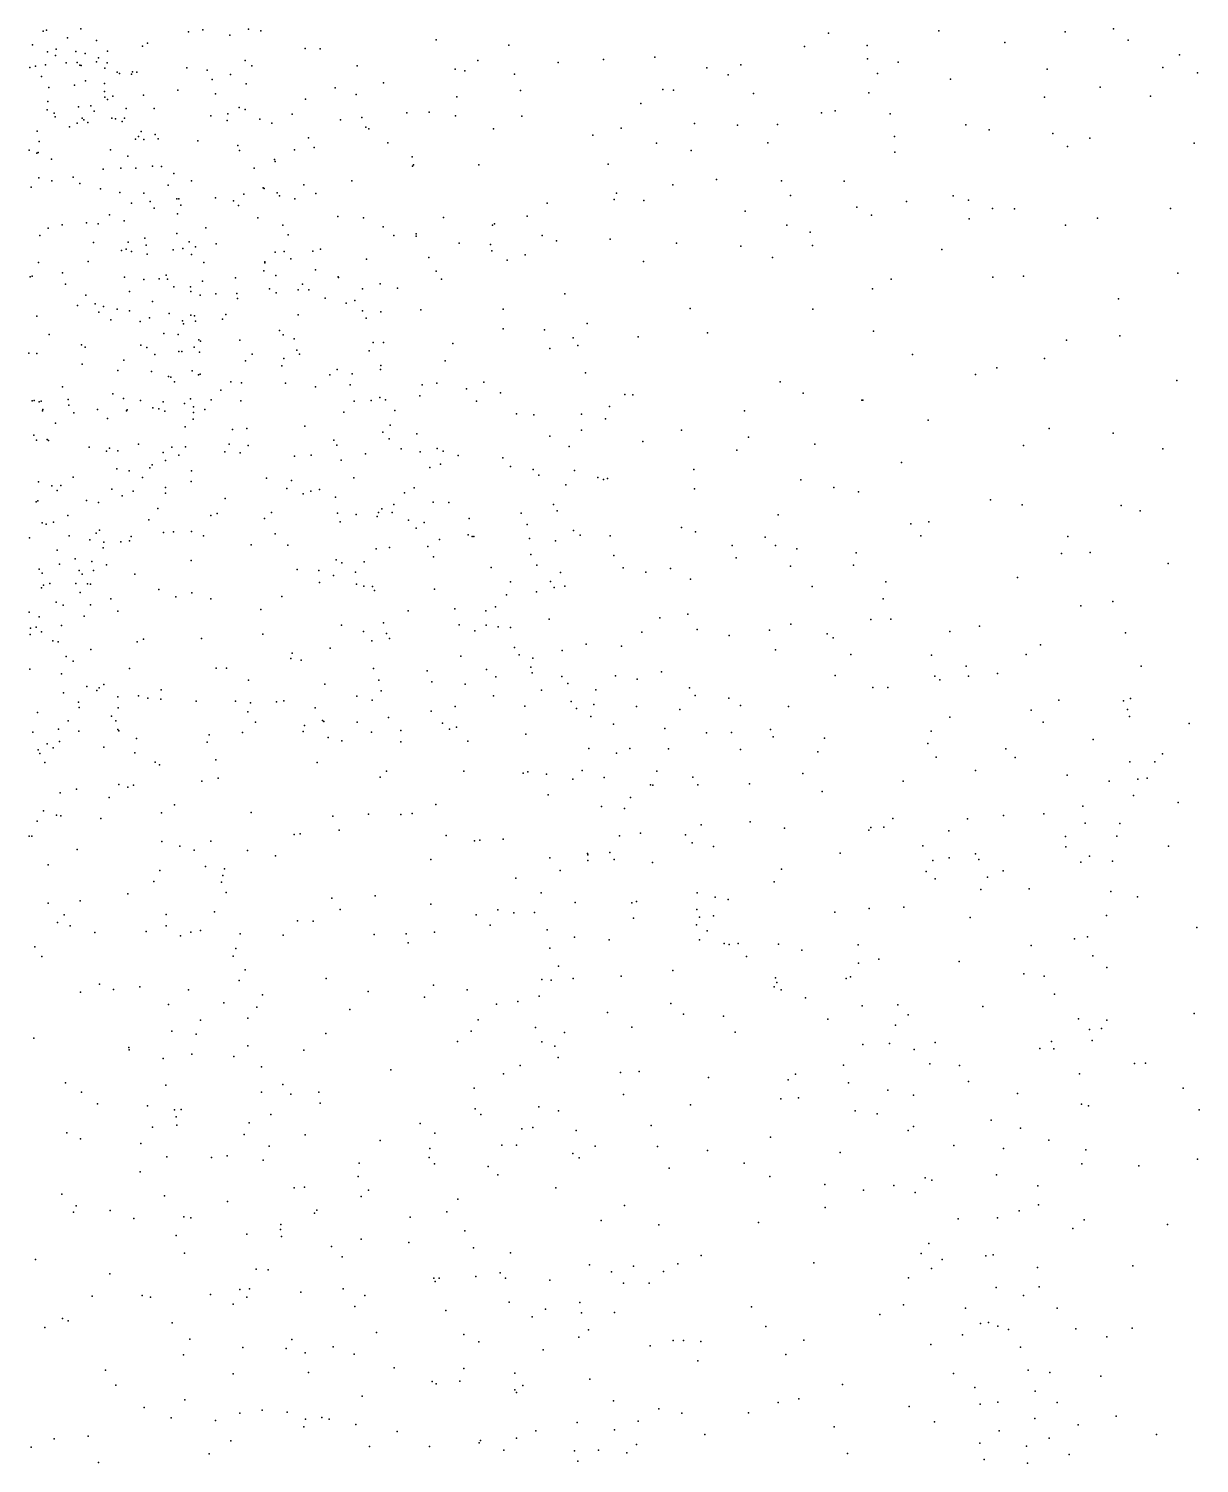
# Model space of a CAD drawing. Header units: metres. Extents: x -25 to 25, y -27.7 to 27.8.
# Drawn here: x 2.33 to 5.158, y -13.866 to -10.402 of the extents above; entities that cross this region are included whole.
import ezdxf

# ---------------------------------------------------------------- set-up
doc = ezdxf.new("R2010")
doc.units = ezdxf.units.M

msp = doc.modelspace()

# ---------------------------------------------------------------- linework, layer by layer
for p in [(2.3649, -10.4081, 12.8948), (2.3728, -10.406, 6.5506), (2.4239, -10.4242, 15.3227), (2.4558, -10.4023, 17.2505), (2.7164, -10.4096, 16.7139), (2.7505, -10.4047, -0.5987), (2.8157, -10.418, 6.2486), (2.8608, -10.4036, 5.7806), (2.891, -10.4074, 14.0382), (4.2617, -10.4134, 17.1614), (4.5284, -10.4074, -2.7049), (4.8337, -10.4097, 17.5378), (4.9502, -10.4028, 18.2479), (2.3396, -10.4415, 5.1008), (2.3751, -10.4581, 17.9225), (2.3963, -10.452, 16.3676), (2.444, -10.4575, 17.7499), (2.4939, -10.4312, 5.1079), (2.5205, -10.4565, 16.1823), (2.6046, -10.4444, 16.0087), (2.6172, -10.4371, 15.6227), (2.9981, -10.4499, 16.9035), (3.0344, -10.4508, 13.8904), (3.3147, -10.4295, 17.0557), (3.4896, -10.4423, -2.629), (4.2041, -10.4452, -2.6369), (4.3557, -10.443, -2.6753), (4.6876, -10.4359, 18.3398), (4.9856, -10.43, 19.1468), (2.3465, -10.4924, 12.7144), (2.371, -10.4894, 15.338), (2.3945, -10.4674, 16.9155), (2.4202, -10.4847, 17.8547), (2.4469, -10.4839, 16.2492), (2.4534, -10.4903, 17.0478), (2.4571, -10.4912, 15.4175), (2.4665, -10.4622, 17.1368), (2.4937, -10.4823, 17.5489), (2.4987, -10.4725, 17.4123), (2.5192, -10.4845, 14.4554), (2.8526, -10.4789, -1.2959), (2.8689, -10.492, -1.008), (3.1233, -10.4921, -2.4756), (3.4152, -10.4795, 18.2722), (3.6092, -10.4843, 18.1679), (3.7187, -10.4767, 18.4882), (3.8428, -10.4708, 17.1412), (4.0504, -10.4899, 18.4926), (4.3561, -10.4748, 18.6408), (4.4306, -10.4828, 18.4538), (5.1096, -10.4651, 18.1079), (2.3326, -10.4956, -0.0597), (2.3606, -10.5178, 16.8178), (2.4674, -10.5285, 17.792), (2.5143, -10.4975, -0.003), (2.5438, -10.5071, 15.5773), (2.5497, -10.5103, 16.0044), (2.5783, -10.5123, 15.7922), (2.5804, -10.5064, 15.6903), (2.5914, -10.5073, 16.6301), (2.7122, -10.4967, 6.3841), (2.7614, -10.5027, 13.4668), (2.7731, -10.5249, -0.1173), (2.8179, -10.513, -2.057), (3.3599, -10.4997, 18.4231), (3.3837, -10.5038, 18.1141), (3.5037, -10.5118, 18.5568), (3.9685, -10.4965, 18.2497), (4.0193, -10.5134, 18.6448), (4.3802, -10.5107, 18.8136), (4.557, -10.5245, 18.2616), (4.7899, -10.5, -2.7024), (5.0697, -10.4958, 17.7668), (5.1537, -10.5092, 19.268), (2.3784, -10.5445, 16.255), (2.4405, -10.5385, 16.1632), (2.5128, -10.5543, 12.8631), (2.5135, -10.535, 17.221), (2.6077, -10.5631, 5.1792), (2.6906, -10.5508, 5.5286), (2.7814, -10.5592, 5.774), (2.8552, -10.5353, 5.9937), (3.0703, -10.5451, 13.704), (3.1214, -10.5611, 16.9786), (3.1875, -10.5334, 18.2819), (3.5177, -10.5513, 17.1392), (3.8618, -10.5489, -2.612), (3.8873, -10.5508, 18.7387), (4.081, -10.5585, -2.6165), (4.3596, -10.557, 18.275), (4.9186, -10.5435, 17.674), (2.3748, -10.5979, 16.1426), (2.3761, -10.578, 15.4285), (2.4502, -10.591, 16.0012), (2.4801, -10.5887, 16.9922), (2.5136, -10.568, 17.6693), (2.5205, -10.5735, 15.6713), (2.5336, -10.5653, 17.553), (2.5656, -10.5949, 17.4373), (2.6329, -10.5951, 13.1055), (2.8382, -10.5928, 14.1388), (2.8532, -10.5974, -0.8416), (2.999, -10.5726, -2.309), (3.3641, -10.5672, 18.6114), (3.8087, -10.5826, 17.97), (4.7837, -10.5679, 17.5568), (5.04, -10.5656, -2.6023), (2.3912, -10.6061, 6.5444), (2.3941, -10.6151, 15.5175), (2.4471, -10.6301, 16.8894), (2.4592, -10.6181, 17.8965), (2.4636, -10.6222, 15.7209), (2.4729, -10.629, 12.688), (2.4885, -10.6015, 15.8321), (2.5307, -10.6185, 17.1235), (2.5394, -10.6199, 0.0914), (2.556, -10.6266, 6.4562), (2.5618, -10.6185, 17.2469), (2.7703, -10.613, -0.5029), (2.8091, -10.6243, -1.8114), (2.8112, -10.6075, 16.7828), (2.888, -10.6209, -1.2371), (2.9174, -10.6307, -2.1522), (2.9668, -10.6083, 16.8941), (3.0835, -10.6227, 14.014), (3.1346, -10.6167, 18.003), (3.2431, -10.6053, 13.7615), (3.2971, -10.6039, 17.0862), (3.3607, -10.6126, -2.5393), (3.5212, -10.6133, 17.8563), (3.9383, -10.6311, 17.1789), (4.1387, -10.6337, 18.8917), (4.2448, -10.6052, 18.1701), (4.2785, -10.6005, 17.1961), (4.4109, -10.6079, -2.6725), (2.3507, -10.6498, 16.052), (2.4283, -10.6391, 15.6407), (2.5951, -10.6626, 17.54), (2.6019, -10.6508, 12.9501), (2.6358, -10.6576, 6.3187), (3.0058, -10.6659, 18.385), (3.1442, -10.6397, -2.4164), (3.1519, -10.6444, 18.5786), (3.4531, -10.6443, 18.7795), (3.6924, -10.6592, -2.5676), (3.7613, -10.6425, 17.1818), (4.0425, -10.6354, 17.9995), (4.4217, -10.6626, 19.0624), (4.594, -10.6342, 17.3923), (4.6498, -10.6467, 19.2034), (4.804, -10.6557, 17.9817), (4.8936, -10.6665, -2.6284), (2.3313, -10.6956, 15.6077), (2.3529, -10.7012, 15.7575), (2.3553, -10.6749, 18.0986), (2.5279, -10.6948, 17.8519), (2.5883, -10.6688, 14.4211), (2.6084, -10.67, 17.3269), (2.6431, -10.6686, 16.6621), (2.7385, -10.6732, 6.0922), (2.8355, -10.6841, -1.5258), (2.8391, -10.6967, 13.3331), (2.9722, -10.6951, 14.0932), (3.0194, -10.6894, 13.4999), (3.1974, -10.6779, 17.8648), (3.8469, -10.6789, 17.8468), (3.9307, -10.6966, 18.9665), (4.1152, -10.6775, 17.189), (4.4223, -10.7002, 17.279), (4.8395, -10.6868, 17.7656), (5.1456, -10.6785, -2.4869), (2.3495, -10.7032, 15.862), (2.3853, -10.7175, 16.7424), (2.5695, -10.71, 12.7889), (2.6287, -10.7346, 17.6331), (2.6507, -10.7351, 17.3984), (2.9236, -10.7178, -1.0924), (2.9255, -10.7229, 18.1904), (3.2565, -10.712, 18.7506), (3.2568, -10.7344, 14.0079), (3.2597, -10.731, 13.6038), (3.4171, -10.7311, 17.719), (3.7301, -10.7291, 19.0047), (2.3548, -10.7622, 0.1318), (2.3859, -10.7695, 18.12), (2.4376, -10.761, 5.0152), (2.5096, -10.7411, 16.9315), (2.5527, -10.7389, 17.044), (2.5888, -10.739, 17.7874), (2.6805, -10.7522, 5.7283), (2.7231, -10.77, 0.2565), (2.8747, -10.7391, -1.9407), (3.1105, -10.7693, 14.0798), (3.9919, -10.7662, 17.792), (4.1482, -10.7694, 17.8979), (4.3002, -10.7704, 19.1069), (2.336, -10.7853, 16.6579), (2.4538, -10.7761, 16.8229), (2.5035, -10.7887, 14.6379), (2.5501, -10.7982, 17.9311), (2.6078, -10.7996, 5.5544), (2.6669, -10.7798, 17.5687), (2.8494, -10.8019, -0.2264), (2.8966, -10.7866, -0.8056), (2.899, -10.7885, 18.4392), (2.9305, -10.7985, 0.2192), (2.9355, -10.8061, -0.0128), (2.9943, -10.7796, 16.917), (3.0235, -10.8001, 17.8444), (3.7497, -10.7995, 17.6637), (3.8863, -10.7791, 19.1006), (4.1702, -10.8054, -2.6167), (4.5628, -10.8055, 17.463), (2.5783, -10.8232, 16.998), (2.6233, -10.8196, 17.8351), (2.6329, -10.8358, 17.0914), (2.6882, -10.8132, 17.3376), (2.6924, -10.8133, 17.4221), (2.6974, -10.828, 5.9594), (2.7812, -10.8106, 12.9927), (2.8245, -10.818, 14.2811), (2.837, -10.8293, -0.5464), (2.973, -10.8133, 13.2698), (3.5828, -10.8239, -2.5304), (3.7445, -10.8145, 19.1508), (3.816, -10.817, -2.5597), (4.3304, -10.8332, 17.9257), (4.4504, -10.8192, 19.1902), (4.6003, -10.8163, 17.9524), (4.6586, -10.8362, 19.2879), (4.7114, -10.8376, 17.8228), (5.0881, -10.8368, -2.4586), (2.4111, -10.8755, 18.157), (2.4695, -10.8714, 16.8089), (2.4981, -10.8731, 12.5385), (2.5251, -10.8514, 18.0286), (2.5604, -10.866, 5.069), (2.6897, -10.8497, 12.795), (2.8833, -10.8588, -1.6439), (3.0771, -10.8557, 18.7662), (3.1384, -10.8587, -2.2856), (3.3318, -10.8584, 18.9774), (3.4556, -10.8736, 19.0798), (3.5338, -10.855, 17.5479), (4.0608, -10.8428, 17.3005), (4.3663, -10.8523, 17.3538), (4.6016, -10.861, -2.6199), (4.9117, -10.8598, -2.5312), (2.3572, -10.9017, 18.2254), (2.3769, -10.8839, 0.2421), (2.6102, -10.9084, 17.9385), (2.6879, -10.8968, 17.2009), (2.7582, -10.8833, 16.7367), (2.9442, -10.8767, -0.9877), (2.9568, -10.9001, 18.6765), (3.1866, -10.8804, 13.3091), (3.2121, -10.902, 17.597), (3.2662, -10.9029, -2.3608), (3.2663, -10.8979, 14.0886), (3.4501, -10.8767, 13.5402), (3.5706, -10.9014, 17.2943), (3.7346, -10.9104, 17.4722), (4.1613, -10.8765, 19.185), (4.2176, -10.8936, 17.3553), (4.8342, -10.8766, 19.3576), (2.4868, -10.9185, 18.1071), (2.5541, -10.938, 16.7192), (2.5652, -10.9347, 16.9278), (2.5701, -10.9174, 0.3298), (2.578, -10.9406, 18.0194), (2.6139, -10.925, 14.6328), (2.6792, -10.9365, 17.8185), (2.7026, -10.9333, 17.6744), (2.7179, -10.9168, 17.5911), (2.7332, -10.9291, 14.4916), (2.7825, -10.9221, 18.3204), (2.9258, -10.9416, -1.4281), (2.9469, -10.9402, -1.249), (3.0162, -10.9392, 13.0801), (3.0352, -10.935, 17.6924), (3.3696, -10.9205, 13.3952), (3.4458, -10.9237, 13.9267), (3.4485, -10.9383, 17.4379), (3.6051, -10.9145, 19.2854), (3.895, -10.9205, 17.5355), (4.0503, -10.9276, 17.6217), (4.2236, -10.9259, 17.7341), (4.5355, -10.9357, 17.5684), (2.3534, -10.967, 12.4542), (2.474, -10.9645, 16.8009), (2.6162, -10.9465, 17.0098), (2.7231, -10.9471, 17.4803), (2.7528, -10.9666, 12.7111), (2.9001, -10.9655, 17.7979), (2.9006, -10.968, -0.2812), (2.9635, -10.958, -1.9318), (3.1462, -10.9589, 13.1704), (3.2966, -10.9544, 17.4664), (3.4858, -10.9614, -2.462), (3.5297, -10.9486, 13.7586), (3.8154, -10.9648, 19.428), (4.1266, -10.9546, 17.485), (2.3336, -11.0016, 16.6342), (2.3385, -10.9995, 18.2843), (2.412, -10.9917, 0.3579), (2.5613, -11.0022, 18.083), (2.6081, -11.0076, 5.1116), (2.645, -11.0065, 12.5462), (2.6623, -10.997, 17.0849), (2.6654, -11.0067, 5.9179), (2.7496, -11.0121, 4.7638), (2.8294, -11.0038, 16.8302), (2.8981, -10.9871, 12.8855), (2.9269, -10.9982, -0.7457), (3.0231, -10.9849, 16.947), (3.0772, -11.0011, -2.1055), (3.0787, -11.0027, 0.1594), (3.3142, -10.9877, 17.2672), (3.3274, -11.0071, 19.1999), (4.4136, -11.0072, 17.6449), (4.6588, -11.0021, 19.3173), (4.7328, -11.0001, -2.5524), (5.1057, -10.9923, 19.4518), (2.4191, -11.0189, 18.2325), (2.4678, -11.0456, 6.2889), (2.5738, -11.0371, 4.8275), (2.6804, -11.0254, 17.8897), (2.7208, -11.0257, 17.7446), (2.7221, -11.0372, 17.2582), (2.7439, -11.0456, 17.4127), (2.7818, -11.0422, 18.5056), (2.833, -11.0418, 4.5192), (2.9114, -11.0305, 4.664), (2.9279, -11.0399, 14.3941), (2.9812, -11.0325, -1.0895), (2.9916, -11.0189, 18.7906), (3.0067, -11.0327, -0.0234), (3.1364, -11.0303, 18.9767), (3.1787, -11.0183, 14.2038), (3.2213, -11.0285, -2.2407), (3.6251, -11.0427, 19.5299), (4.3683, -11.0307, 19.2766), (2.4478, -11.0706, 16.7528), (2.4905, -11.0668, 14.8597), (2.5111, -11.0732, 18.1701), (2.5439, -11.0795, 0.4612), (2.5739, -11.0832, 16.9155), (2.6294, -11.061, 14.785), (2.8342, -11.0534, 0.475), (3.0461, -11.0531, 17.5433), (3.0972, -11.0648, 12.9437), (3.1182, -11.0589, 0.3896), (3.1367, -11.0833, 17.4062), (3.277, -11.0814, 13.0623), (3.4765, -11.0791, 19.4846), (3.928, -11.0775, -2.5594), (4.2238, -11.0792, 19.4121), (4.9629, -11.0542, -2.4351), (2.35, -11.0965, 16.6608), (2.4996, -11.0867, 16.8255), (2.5288, -11.1049, 16.8695), (2.5993, -11.1096, 18.0773), (2.622, -11.1006, 5.6035), (2.6691, -11.0896, 16.7897), (2.7014, -11.1076, 17.1615), (2.7037, -11.1147, 18.1197), (2.7213, -11.0943, 17.8126), (2.7306, -11.0954, 17.3237), (2.7329, -11.1081, 17.7103), (2.7985, -11.1035, 14.6461), (2.8063, -11.0926, 17.7965), (2.9806, -11.0931, -1.2619), (3.1451, -11.1013, 17.156), (3.1805, -11.0861, 4.2678), (3.6787, -11.1138, -2.4916), (2.3795, -11.1404, 18.2899), (2.6568, -11.138, 17.9878), (2.6913, -11.1403, 5.1357), (2.7413, -11.1533, 17.4342), (2.9358, -11.1313, -0.267), (2.9445, -11.1416, 12.6733), (2.9712, -11.1515, 4.1553), (3.4762, -11.1271, -2.3803), (3.5763, -11.1293, 13.7836), (3.645, -11.1486, 19.6546), (3.8022, -11.1464, 19.6798), (3.9695, -11.1364, 19.6291), (4.3704, -11.1328, -2.6081), (4.9654, -11.1438, 19.4312), (2.33, -11.1857, 12.3587), (2.3495, -11.1864, 16.6842), (2.4573, -11.1656, 16.7974), (2.4664, -11.1709, 18.2272), (2.6007, -11.1668, 6.086), (2.6156, -11.1721, 4.5074), (2.6928, -11.1813, 5.818), (2.6997, -11.182, 17.8767), (2.7294, -11.1709, 17.769), (2.7429, -11.1837, 12.4412), (2.7449, -11.1565, 17.5439), (2.84, -11.1544, 18.7069), (2.9778, -11.1783, 17.3784), (3.1525, -11.1798, -2.0354), (3.1624, -11.1603, 0.1948), (3.1871, -11.1603, 4.0568), (3.3546, -11.1624, -2.2749), (3.5893, -11.1747, 13.2686), (3.6563, -11.1669, 13.5903), (4.8368, -11.1547, -2.4836), (2.4591, -11.2119, 17.1093), (2.5596, -11.2027, 16.9267), (2.6348, -11.1886, 17.0573), (2.8538, -11.204, 17.0197), (2.8701, -11.1883, 17.5448), (2.9414, -11.2164, 17.2026), (2.9463, -11.1988, 0.5926), (2.9842, -11.1881, 18.9415), (3.1809, -11.2152, 0.339), (3.3357, -11.2045, 4.0104), (4.4653, -11.189, 19.355), (4.6685, -11.2212, -2.527), (4.7836, -11.1987, 19.3883), (2.545, -11.2279, 18.1644), (2.6268, -11.2302, 18.0052), (2.6677, -11.2419, 17.0646), (2.6735, -11.2438, 17.1325), (2.6821, -11.2548, 17.9554), (2.7251, -11.2284, 0.6112), (2.7406, -11.2383, 17.4527), (2.7442, -11.2363, 17.6292), (2.8185, -11.2551, 4.1762), (2.8437, -11.257, 4.996), (3.0572, -11.2378, -1.2247), (3.0754, -11.225, 19.169), (3.1113, -11.2357, 14.412), (3.1802, -11.2252, 0.5123), (3.4291, -11.2556, 14.0066), (3.6749, -11.2335, 13.4425), (4.1449, -11.2549, -2.5834), (4.6174, -11.237, 19.3484), (5.1032, -11.2519, -2.3365), (2.4117, -11.2673, 6.3878), (2.5334, -11.2837, 6.2076), (2.7941, -11.2753, 17.4426), (2.95, -11.2583, 14.6704), (3.0227, -11.267, -0.1005), (3.1066, -11.2621, 0.6531), (3.2751, -11.2891, -2.0938), (3.2808, -11.2623, 12.7805), (3.3156, -11.2585, 19.5849), (3.3875, -11.2715, 4.25), (3.4701, -11.2816, 3.7409), (3.7703, -11.2854, 19.8119), (3.7894, -11.2861, -2.4978), (4.2006, -11.2827, 19.642), (2.3387, -11.3005, 6.8749), (2.3435, -11.3003, 18.325), (2.3557, -11.3032, 17.3471), (2.3603, -11.3016, 0.6646), (2.3633, -11.3251, 6.5285), (2.364, -11.3218, 7.0808), (2.425, -11.2974, 16.8132), (2.4266, -11.3112, 18.2602), (2.4964, -11.3219, 18.013), (2.5589, -11.2952, 0.6611), (2.5664, -11.3251, 17.6874), (2.5678, -11.3224, 18.1215), (2.6, -11.3003, 4.3158), (2.6302, -11.3175, 17.5369), (2.644, -11.3204, 18.0258), (2.6552, -11.3035, 18.4058), (2.6589, -11.3254, 17.1597), (2.7068, -11.3072, 5.6257), (2.7208, -11.2962, 17.8188), (2.7281, -11.3156, 17.4979), (2.7559, -11.3218, 14.8453), (2.7705, -11.2981, 5.141), (2.8423, -11.3009, 12.398), (3.1161, -11.3016, -1.7567), (3.1572, -11.2998, 12.5785), (3.1784, -11.2925, 3.8208), (3.1919, -11.2984, 19.4737), (3.2141, -11.3238, 0.227), (3.4117, -11.3018, 12.8767), (3.7332, -11.3144, 3.6509), (4.0592, -11.3251, 19.7478), (4.3425, -11.2989, 19.5286), (4.3446, -11.2996, -2.5775), (2.395, -11.3549, 14.6351), (2.439, -11.3299, 17.8445), (2.5206, -11.3431, 12.2801), (2.7271, -11.3451, 5.4336), (2.7279, -11.329, 18.6384), (3.0909, -11.3283, 4.7295), (3.203, -11.3592, -1.901), (3.5082, -11.3321, 13.8966), (3.5501, -11.3344, -2.3232), (3.6656, -11.3327, 13.2886), (3.7235, -11.3446, 3.4805), (4.5032, -11.3473, -2.544), (2.3421, -11.3834, 18.3068), (2.349, -11.3955, 18.2969), (2.3749, -11.3939, 16.8188), (2.708, -11.3634, 17.3796), (2.8222, -11.3701, 0.7472), (2.8569, -11.3676, 4.0629), (2.997, -11.3623, 4.881), (3.0673, -11.3957, 0.8037), (3.1855, -11.3768, 4.6051), (3.201, -11.3924, 0.718), (3.2675, -11.3803, 3.6349), (3.5889, -11.3858, 13.1297), (3.6656, -11.3717, 3.8997), (3.9066, -11.3714, 3.4924), (4.0684, -11.3883, 3.5193), (4.7947, -11.3679, 19.407), (4.9495, -11.3787, 19.4449), (2.3775, -11.3964, 4.522), (2.4765, -11.4126, 4.3215), (2.5176, -11.4221, 0.7851), (2.5251, -11.4149, 17.0117), (2.5457, -11.4214, 14.4838), (2.595, -11.4056, 18.0595), (2.6545, -11.4259, 17.9277), (2.6757, -11.4123, 14.5801), (2.709, -11.4121, 17.6877), (2.8036, -11.4239, 5.2584), (2.8143, -11.4053, 19.0367), (2.8406, -11.426, 12.2802), (2.8605, -11.4083, 14.6982), (3.0742, -11.4077, -0.9692), (3.1438, -11.4284, -1.1554), (3.2297, -11.4167, 19.6207), (3.276, -11.4241, 0.3929), (3.3171, -11.4159, 4.3952), (3.3311, -11.4226, -2.012), (3.6355, -11.4114, 3.3289), (3.8133, -11.3994, 3.8192), (4.0406, -11.4199, -2.5305), (4.2291, -11.4054, 3.5816), (4.7334, -11.4083, -2.4773), (5.0696, -11.4171, -2.3493), (2.543, -11.4648, 17.0809), (2.6224, -11.4622, 12.239), (2.628, -11.4555, 17.2398), (2.6609, -11.445, 17.3173), (2.693, -11.4317, 17.4383), (2.9718, -11.4344, -0.4129), (3.012, -11.4318, -0.7232), (3.0849, -11.4443, 3.8077), (3.2994, -11.462, 0.6042), (3.3246, -11.4538, 12.4105), (3.3677, -11.4325, 14.0379), (3.4757, -11.4388, 3.3068), (3.4938, -11.4593, 12.6978), (4.4385, -11.45, 3.4484), (2.3534, -11.496, 16.8632), (2.4371, -11.485, 14.3283), (2.5725, -11.4699, 4.1914), (2.605, -11.486, 18.0028), (2.7223, -11.4953, 5.9642), (2.7236, -11.4698, 0.8328), (2.9048, -11.4878, 19.3237), (2.9647, -11.4931, 5.0525), (3.1152, -11.4865, -0.0573), (3.5489, -11.4668, -2.2377), (3.5627, -11.48, 12.945), (3.6488, -11.469, 19.8803), (3.7051, -11.4859, 13.512), (3.7182, -11.4909, 3.1809), (3.7281, -11.4887, -2.3662), (3.9364, -11.4663, 19.8771), (4.1949, -11.4917, 19.7525), (2.3861, -11.5057, 6.9515), (2.3989, -11.5177, 16.9324), (2.4079, -11.5056, 18.205), (2.5306, -11.5139, 18.0812), (2.5557, -11.53, 17.1804), (2.5822, -11.5187, 18.8177), (2.6604, -11.5102, 17.4499), (2.6607, -11.5239, 17.6937), (2.9538, -11.5126, 3.9065), (2.9933, -11.5252, 12.2349), (3.0113, -11.5192, 0.9592), (3.0328, -11.515, -0.2251), (3.0715, -11.5335, 14.4465), (3.2376, -11.5228, 4.5259), (3.2614, -11.5105, 0.2132), (3.6274, -11.5038, 4.0339), (3.9382, -11.513, 3.1439), (4.2751, -11.5103, 3.2454), (4.3343, -11.5207, -2.5242), (2.3478, -11.5447, 7.2016), (2.3524, -11.5421, 12.2042), (2.47, -11.5417, 18.6628), (2.4989, -11.5459, 17.1192), (2.6417, -11.5608, 6.1234), (2.8047, -11.5367, 5.4706), (3.1829, -11.5619, 14.2129), (3.2122, -11.5514, -1.2376), (3.3073, -11.5455, 3.428), (3.3446, -11.5459, 0.4796), (3.5981, -11.5509, 13.7001), (3.6069, -11.5661, 12.4889), (4.6532, -11.5395, 3.6668), (4.7299, -11.5516, 3.4632), (4.9692, -11.5539, -2.3825), (5.0152, -11.5668, 19.5049), (2.3627, -11.595, 6.7305), (2.3721, -11.5989, 17.01), (2.3898, -11.5935, 18.8168), (2.4242, -11.5778, 18.127), (2.6202, -11.5881, 17.6011), (2.7699, -11.5776, 0.9649), (2.7857, -11.573, 5.6384), (2.8998, -11.5846, 14.4205), (2.9163, -11.5702, 5.2339), (3.0758, -11.5724, -0.7799), (3.0827, -11.5929, 4.9213), (3.1214, -11.575, 19.6069), (3.1722, -11.5797, -1.045), (3.1749, -11.5704, 12.2201), (3.2082, -11.5706, 3.5879), (3.2478, -11.5886, 19.7177), (3.2857, -11.5943, 1.1234), (3.3941, -11.5847, 19.8134), (3.5194, -11.5719, 3.1898), (3.5344, -11.5997, 12.2223), (4.1402, -11.5758, 3.1319), (4.4613, -11.5977, -2.4833), (4.5043, -11.5928, 19.541), (2.332, -11.6318, 18.1738), (2.4281, -11.6265, 17.1292), (2.4776, -11.6368, 4.1075), (2.4931, -11.6203, 12.1959), (2.5012, -11.6128, 17.2244), (2.5779, -11.6281, 17.5), (2.6558, -11.6188, 4.028), (2.6802, -11.617, 14.246), (2.7231, -11.6166, 19.2851), (2.7526, -11.6264, 12.1871), (2.9251, -11.6221, 1.0546), (3.2662, -11.6086, 14.0614), (3.3222, -11.6354, 12.1895), (3.3918, -11.6244, 0.6586), (3.4015, -11.628, 13.8843), (3.4055, -11.6283, -1.8159), (3.5398, -11.6332, 19.9024), (3.6461, -11.6137, 13.2481), (3.6625, -11.6252, 13.4614), (3.7348, -11.6264, 12.2109), (3.9067, -11.607, 12.1121), (3.9406, -11.6171, 3.024), (4.1088, -11.6301, 19.8423), (4.4849, -11.6264, 3.2395), (4.8405, -11.6282, 19.4843), (2.399, -11.6612, 7.0702), (2.5099, -11.6561, 17.3251), (2.5119, -11.6423, 19.0602), (2.5529, -11.6411, 17.85), (2.5734, -11.6391, 17.7373), (2.8675, -11.6486, 3.8814), (2.9557, -11.6497, 19.502), (3.1695, -11.658, 4.6959), (3.2019, -11.655, -0.0099), (3.2945, -11.6527, 0.1575), (3.5427, -11.6716, 4.0983), (3.6027, -11.6385, -2.1401), (4.0294, -11.6503, -2.4134), (4.1338, -11.65, 3.7621), (4.1859, -11.6581, 11.7932), (4.3286, -11.6678, 3.1343), (4.8249, -11.6696, 3.7497), (4.8943, -11.6669, 3.573), (2.3555, -11.7071, 17.1402), (2.4044, -11.6955, 18.0508), (2.4419, -11.6819, 17.2393), (2.4826, -11.6891, 1.0679), (2.5178, -11.6967, 17.4926), (2.7227, -11.6862, 1.0912), (3.0731, -11.6848, -0.5592), (3.0866, -11.6917, 12.1498), (3.1401, -11.6898, -0.1731), (3.308, -11.6774, -1.2676), (3.4474, -11.7034, 1.133), (3.5577, -11.6975, 12.1008), (3.7438, -11.6745, 12.047), (3.7664, -11.704, 2.9662), (3.88, -11.7057, -2.2969), (4.0388, -11.6799, 11.8943), (4.17, -11.6997, 12.0865), (4.3224, -11.6975, -2.4344), (5.0827, -11.6934, -2.3496), (2.3622, -11.7167, 6.908), (2.3808, -11.742, 4.1804), (2.4438, -11.7418, 17.3842), (2.4522, -11.7103, 17.9359), (2.459, -11.7195, 14.0397), (2.4866, -11.7108, 17.8571), (2.5861, -11.7194, 6.1542), (2.9787, -11.7084, 3.771), (3.0307, -11.7101, 5.118), (3.0329, -11.7398, 19.6146), (3.0664, -11.7223, 1.2437), (3.1193, -11.7146, -0.7205), (3.4942, -11.7379, 13.666), (3.5908, -11.7373, 12.8067), (3.6144, -11.7151, 3.1111), (3.8206, -11.7143, 19.9394), (3.9286, -11.7315, 12.2447), (4.4004, -11.7382, 11.802), (4.7182, -11.7272, 3.846), (2.3613, -11.7526, 12.173), (2.366, -11.7456, 17.2366), (2.4542, -11.7632, 6.2753), (2.4719, -11.743, 17.7535), (2.479, -11.7435, 17.64), (2.644, -11.756, 12.1713), (2.6856, -11.7739, 1.2197), (2.7238, -11.7646, 14.0646), (2.9418, -11.7733, 14.0748), (3.1217, -11.7432, 3.6381), (3.1399, -11.7479, 4.8763), (3.1608, -11.7493, 14.0012), (3.1653, -11.7587, -0.8803), (3.3102, -11.7554, 3.4714), (3.4839, -11.7692, -1.6955), (3.5564, -11.7623, -1.8621), (3.5993, -11.7516, 13.1552), (3.6249, -11.7486, -2.003), (4.2228, -11.7487, 19.7889), (2.3311, -11.8111, 5.2932), (2.3963, -11.7868, 17.8518), (2.4131, -11.7938, 17.7082), (2.4797, -11.7937, 1.1855), (2.5285, -11.7787, 19.2808), (2.5456, -11.8084, 5.9449), (2.7699, -11.7791, 5.6681), (2.8908, -11.805, 5.4305), (3.2469, -11.8081, 4.4784), (3.3592, -11.8027, 13.7386), (3.4343, -11.8075, 0.3675), (3.4574, -11.7978, -1.5106), (4.3943, -11.7785, 19.6596), (4.8713, -11.7954, 3.8848), (4.9486, -11.785, 3.7436), (2.3553, -11.8223, 17.4281), (2.4089, -11.8431, 4.0485), (2.464, -11.8208, 5.7127), (3.0853, -11.8423, 1.3534), (3.1873, -11.837, 4.6437), (3.37, -11.8417, 4.2785), (3.435, -11.8422, 1.3029), (3.5875, -11.8279, 1.0656), (3.8543, -11.8251, -2.1636), (3.9224, -11.816, 11.8447), (4.1708, -11.8401, -2.3138), (4.3644, -11.8285, -2.3568), (4.4129, -11.8278, 3.754), (4.6269, -11.8448, 19.5283), (2.3339, -11.8646, 17.5936), (2.3344, -11.8498, 17.818), (2.3484, -11.8472, 17.7004), (2.3611, -11.8586, 1.0981), (2.3886, -11.8805, 0.2304), (2.6075, -11.8763, 19.4304), (2.7476, -11.8743, 13.9505), (2.8953, -11.8638, 12.1618), (3.1384, -11.858, -0.415), (3.1587, -11.8802, 12.1261), (3.194, -11.8627, -0.1959), (3.202, -11.8746, 13.7654), (3.4075, -11.8563, 0.1804), (3.4639, -11.8468, 3.3634), (3.4942, -11.8482, 12.1013), (3.8108, -11.8596, 11.9551), (3.9447, -11.8533, 3.7751), (4.0221, -11.8678, -2.2181), (4.1199, -11.8549, 12.2208), (4.2585, -11.8632, 3.732), (4.2733, -11.8731, 12.1944), (4.5548, -11.8576, 11.9863), (4.9795, -11.8608, 3.3225), (2.4016, -11.8828, 0.3936), (2.4799, -11.9011, 12.2174), (2.5918, -11.8824, 1.2998), (2.9666, -11.9097, 5.2623), (3.0584, -11.8981, 3.6927), (3.5038, -11.8964, 13.3849), (3.5152, -11.9141, 19.8771), (3.619, -11.9034, 0.7929), (3.6763, -11.8881, 19.916), (3.7624, -11.893, 12.3779), (4.1341, -11.9017, 2.8516), (4.3163, -11.9133, 19.7093), (4.5112, -11.9152, 11.8152), (4.7395, -11.913, 12.1508), (4.7739, -11.8896, -2.3789), (2.3327, -11.9485, 4.2427), (2.4207, -11.918, 19.3336), (2.4375, -11.9291, 0.5568), (2.5734, -11.947, 13.8799), (2.7828, -11.9466, 3.8199), (2.8081, -11.9459, 5.4098), (2.9635, -11.9233, 13.8322), (2.9882, -11.9272, 19.6498), (3.1633, -11.9469, 4.7757), (3.3742, -11.9173, 3.4987), (3.4358, -11.9495, -1.3221), (3.5431, -11.944, -1.4632), (3.5481, -11.9218, 13.1169), (4.5943, -11.9413, 3.8559), (5.0174, -11.9415, 3.7822), (2.4094, -11.9601, 5.0621), (2.8613, -11.9754, 1.4248), (3.1762, -11.9752, -0.851), (3.2928, -11.9524, -0.0943), (3.3042, -11.9794, 19.7642), (3.4582, -11.9668, 4.1529), (3.5462, -11.9574, 1.3107), (3.6178, -11.9666, 3.2199), (3.6327, -11.9833, 12.2682), (3.7475, -11.9649, 12.1005), (3.8, -11.9731, 12.2475), (3.8584, -11.9549, -1.9782), (4.2784, -11.9637, 2.8737), (4.5193, -11.9653, 19.5999), (4.5308, -11.9748, 3.0072), (4.6, -11.9654, -2.3396), (4.6705, -11.9592, 11.9476), (2.4145, -12.0062, 0.9161), (2.4701, -11.9907, 0.0879), (2.495, -11.9998, 12.405), (2.5001, -11.9935, 12.6005), (2.5114, -11.9856, 12.8649), (2.5453, -12.0154, 3.8659), (2.595, -12.0131, 5.2664), (2.6176, -12.019, 13.0597), (2.65, -11.9989, 12.2499), (3.0454, -11.9849, 12.1698), (3.1226, -12.014, 4.9771), (3.1814, -12.0012, 13.6163), (3.3847, -11.9851, 1.4095), (3.4529, -12.0127, 12.9827), (3.569, -11.9997, 12.5956), (3.7001, -11.9986, 0.9133), (3.926, -11.9935, 12.0535), (3.9403, -12.0122, 2.7549), (4.021, -12.019, -2.0649), (4.3688, -11.9931, 12.2211), (4.4055, -11.9928, 3.7548), (2.3516, -12.0532, 4.6476), (2.4502, -12.0281, 13.0584), (2.452, -12.0415, 1.1802), (2.5458, -12.0417, 0.3353), (2.6494, -12.0209, 12.4076), (2.7343, -12.026, 12.5495), (2.8297, -12.0257, 19.6162), (2.8597, -12.0519, 12.3393), (2.8658, -12.0297, 13.025), (2.9284, -12.0279, 3.7759), (2.9466, -12.0249, 12.8428), (3.0223, -12.0424, 13.6568), (3.1598, -12.0232, -0.5786), (3.3022, -12.0501, -1.1286), (3.3602, -12.0391, 13.2892), (3.5287, -12.0379, 3.372), (3.6401, -12.0265, 0.4526), (3.6531, -12.0434, 3.9667), (3.6954, -12.0337, 1.0947), (3.7983, -12.0391, -1.7773), (3.9031, -12.046, 19.8625), (4.0495, -12.0364, 11.9373), (4.1654, -12.0389, 11.7919), (4.752, -12.0474, 3.9596), (4.8185, -12.0239, 12.3522), (4.975, -12.0249, -2.3424), (4.9844, -12.0457, 3.2656), (4.9912, -12.0194, 19.6591), (2.4253, -12.0734, -0.4357), (2.5303, -12.062, 19.4959), (2.5405, -12.0733, 0.6782), (2.8777, -12.0769, 13.173), (2.9962, -12.0851, 12.4872), (3.0401, -12.0725, 13.0965), (3.0432, -12.0748, 1.5026), (3.1233, -12.0767, 12.6823), (3.1993, -12.0654, 12.322), (3.3298, -12.0788, 12.8186), (3.6878, -12.0628, 3.0656), (3.7428, -12.0816, -1.6263), (4.5551, -12.0644, 11.8092), (4.7806, -12.077, 19.6183), (4.9891, -12.0631, 12.2871), (5.1334, -12.08, -2.3217), (2.3403, -12.1012, -3.9496), (2.4019, -12.0934, 4.8078), (2.4043, -12.1231, -0.6536), (2.451, -12.0984, 4.9671), (2.5455, -12.0943, 13.202), (2.548, -12.0978, 13.8146), (2.5904, -12.1157, 1.3455), (2.7663, -12.1072, 13.7449), (2.8468, -12.1017, 5.1601), (2.9928, -12.0994, 5.0693), (3.0532, -12.1138, 3.7238), (3.0865, -12.1218, 13.2562), (3.1583, -12.1009, 13.4301), (3.2287, -12.0969, 12.56), (3.3465, -12.0939, 4.3405), (3.3637, -12.0888, 3.5522), (3.3908, -12.1226, 19.761), (3.5308, -12.1054, 0.1811), (3.8668, -12.0921, 3.83), (3.9673, -12.1026, -1.9235), (4.0281, -12.1015, 3.759), (4.1223, -12.0945, 12.0778), (4.1286, -12.1119, 19.7626), (4.2525, -12.1149, 2.7281), (4.5101, -12.0982, 2.8783), (4.901, -12.1188, 12.0448), (2.3531, -12.1438, 13.7882), (2.3571, -12.1525, -0.8155), (2.375, -12.1293, 13.2112), (2.3892, -12.1383, 3.9334), (2.5117, -12.1374, -0.3026), (2.5861, -12.1505, -0.0287), (2.7611, -12.1253, 13.2757), (3.2287, -12.1245, -0.9907), (3.6831, -12.1406, 1.2301), (3.7502, -12.1516, 19.8313), (3.7824, -12.14, 0.5826), (3.8756, -12.1412, 2.6928), (4.0496, -12.143, 2.6559), (4.2361, -12.1482, 11.885), (4.5018, -12.1279, -2.2818), (4.6907, -12.1413, 12.4763), (5.069, -12.1535, 12.4051), (2.369, -12.1738, -3.7845), (2.6354, -12.1735, 19.5913), (2.6462, -12.1798, 13.3631), (2.7821, -12.1677, 1.4622), (3.0266, -12.1739, 19.6977), (4.5219, -12.161, 19.6351), (4.7127, -12.1619, 2.9316), (4.9901, -12.1721, 3.3866), (5.0504, -12.1727, 4.1104), (2.7484, -12.219, 13.5711), (2.788, -12.2119, 19.6535), (3.1789, -12.2097, -0.6755), (3.1946, -12.1952, -0.4509), (3.3813, -12.1949, 1.5932), (3.5242, -12.2001, 1.515), (3.5359, -12.1966, 3.395), (3.5806, -12.2024, -1.3842), (3.6444, -12.2146, 3.2372), (3.667, -12.1932, 0.3031), (3.7205, -12.2106, 2.8936), (3.847, -12.1953, 0.7817), (3.9344, -12.2098, 19.7925), (4.0709, -12.2257, -1.9175), (4.1997, -12.2005, -2.0644), (4.4424, -12.2191, 12.3675), (4.6174, -12.1937, 3.9182), (4.8385, -12.2045, 4.0831), (4.9404, -12.2195, 19.6782), (5.0095, -12.2139, 12.1805), (5.0321, -12.2117, 3.8181), (2.406, -12.2473, -3.9742), (2.4455, -12.2388, 4.7622), (2.5244, -12.2589, 13.4579), (2.5481, -12.2273, 1.1693), (2.5696, -12.2332, 0.9116), (2.5834, -12.2291, 13.6894), (3.5849, -12.2518, 0.1846), (3.7839, -12.2585, 1.1877), (3.8323, -12.2278, -1.5551), (3.8379, -12.2285, 0.9875), (3.9468, -12.2279, -1.7237), (4.2469, -12.2444, 2.6058), (4.9988, -12.2539, 12.5174), (2.3658, -12.2911, -3.6702), (2.6507, -12.2955, -0.1131), (2.6824, -12.2761, 0.1045), (2.8674, -12.2951, 4.9829), (3.3132, -12.2753, 4.4806), (3.7141, -12.2801, 2.7518), (3.7692, -12.2853, 2.5493), (4.8762, -12.2793, 12.0206), (5.107, -12.2704, 19.7031), (2.3505, -12.3159, 13.4496), (2.3971, -12.3014, -4.1859), (2.408, -12.3031, 13.6729), (2.5043, -12.3089, -0.686), (3.0647, -12.3035, 1.6215), (3.1508, -12.2986, 19.7279), (3.2287, -12.2995, 3.622), (3.2563, -12.2972, 4.6254), (3.9544, -12.3242, 2.4633), (4.0728, -12.3176, 19.7424), (4.3959, -12.3305, 12.1999), (4.4173, -12.3089, 12.0057), (4.5978, -12.3098, 12.5314), (4.6844, -12.3024, 11.8997), (4.7821, -12.2983, -2.2892), (4.8817, -12.3202, 2.9428), (4.9661, -12.3213, 3.5979), (2.3309, -12.3518, 19.5616), (2.3374, -12.3521, -0.9599), (2.6518, -12.3646, -0.3059), (2.77, -12.3638, 0.5047), (2.9716, -12.3481, 19.7243), (2.9855, -12.3465, 4.8808), (3.0804, -12.3375, 3.6883), (3.3381, -12.3505, 1.7802), (3.4066, -12.3634, 19.7354), (3.4196, -12.3612, 3.4899), (3.4758, -12.3593, 4.2317), (3.757, -12.3509, 3.9506), (3.8079, -12.3449, 0.4112), (3.9165, -12.3485, 0.9289), (4.1556, -12.3327, 2.4898), (4.3592, -12.3378, 2.5555), (4.3642, -12.3312, 19.7283), (4.5528, -12.3387, -2.2199), (4.8347, -12.3529, 19.6924), (4.9587, -12.352, 3.2427), (2.4473, -12.3839, 4.6505), (2.6951, -12.3762, 1.3515), (2.7297, -12.3858, 0.6957), (2.8585, -12.3864, 3.7802), (2.9259, -12.399, 1.5485), (3.6799, -12.3939, 1.5978), (3.681, -12.3971, 2.6337), (3.7335, -12.3913, -1.3826), (3.9331, -12.368, 0.6812), (3.9846, -12.3769, 3.8679), (4.2906, -12.3931, -2.0065), (4.4902, -12.3749, 3.922), (4.6171, -12.3943, 2.6525), (4.8353, -12.3779, 4.0692), (4.8925, -12.4001, 12.1455), (5.0831, -12.3759, -2.2584), (2.3773, -12.4211, 4.4633), (2.6467, -12.4346, -0.4804), (2.7569, -12.425, 0.0617), (2.8029, -12.4307, 0.3417), (3.3012, -12.4086, -0.9919), (3.589, -12.4046, 4.107), (3.6141, -12.4344, 3.1842), (3.6804, -12.411, 2.9629), (3.744, -12.408, 2.3814), (3.8371, -12.4156, 1.2874), (4.1489, -12.4317, 3.8659), (4.5142, -12.4108, 12.2581), (4.5535, -12.4042, 12.0267), (4.6252, -12.4081, 19.7154), (4.8718, -12.4146, 12.3436), (4.9479, -12.4123, 3.0834), (2.6322, -12.461, 4.8319), (2.7954, -12.4626, 1.4371), (2.7991, -12.4471, 19.7473), (3.5071, -12.453, 0.0485), (4.1311, -12.4621, 2.3318), (4.4981, -12.4375, 2.5345), (4.5197, -12.4551, -2.1245), (4.6464, -12.4508, 12.1811), (4.6843, -12.436, -2.206), (2.5696, -12.4911, -0.7227), (2.8068, -12.4877, 4.8476), (3.0626, -12.5014, 1.6496), (3.1669, -12.4956, 3.6016), (3.5681, -12.4885, 2.1448), (3.9448, -12.4888, 2.2259), (3.9885, -12.4989, -1.4294), (4.6303, -12.4808, 3.9784), (4.7465, -12.4793, 2.6757), (4.9442, -12.4853, 19.7074), (5.0082, -12.498, -2.1771), (2.3773, -12.5138, -4.3527), (2.4542, -12.5079, -0.8903), (2.779, -12.5347, 0.67), (3.0823, -12.5288, 4.75), (3.3013, -12.516, -0.8351), (3.4631, -12.5295, 3.3252), (3.5016, -12.5373, -1.1373), (3.5517, -12.5359, 2.2991), (3.65, -12.5119, 2.8112), (3.7869, -12.5127, 1.7765), (3.7985, -12.5097, 2.0817), (3.944, -12.5293, 0.5639), (4.0195, -12.5049, 0.8666), (4.2775, -12.5357, 2.2818), (4.36, -12.5265, -1.96), (4.444, -12.523, 3.9254), (2.3998, -12.56, -3.7528), (2.4156, -12.542, -4.2049), (2.4303, -12.5684, -3.9497), (2.662, -12.5688, 1.151), (2.6625, -12.5413, 0.993), (2.9797, -12.5564, 3.6568), (3.0174, -12.5573, 19.8205), (3.4107, -12.5422, 4.3523), (3.4449, -12.567, -0.0893), (3.7912, -12.55, 0.3146), (3.9433, -12.5658, 1.5972), (3.9505, -12.5473, 2.0658), (3.9842, -12.5439, 3.9002), (4.6045, -12.5481, 2.5061), (4.9336, -12.5437, 3.1688), (5.152, -12.5724, -2.1289), (2.49, -12.5846, 4.5852), (2.6138, -12.582, 4.7377), (2.6969, -12.5923, -0.5141), (2.7221, -12.5837, 0.8091), (2.7453, -12.5794, 19.818), (2.8411, -12.5875, 0.4347), (2.9444, -12.5906, 1.5576), (3.1648, -12.5891, 1.7384), (3.2415, -12.5877, 19.8077), (3.31, -12.5836, 3.4597), (3.5827, -12.5778, 2.5256), (3.6481, -12.5956, 0.1462), (3.7325, -12.6025, -1.2242), (3.9501, -12.6024, 19.7518), (3.9688, -12.5808, 1.8571), (4.8561, -12.5999, 3.6905), (4.8876, -12.5949, 3.4732), (2.3447, -12.6195, 19.7295), (2.3619, -12.6422, -1.0188), (2.8241, -12.642, 3.6751), (2.8308, -12.6233, -0.0114), (3.2468, -12.6093, 4.5921), (3.5887, -12.6224, 3.0009), (4.0101, -12.611, 1.4242), (4.0218, -12.6131, 0.6855), (4.0437, -12.6108, 1.1767), (4.0639, -12.6422, 1.7007), (4.1412, -12.6128, 1.9981), (4.198, -12.6269, -1.5632), (4.334, -12.6142, 19.8224), (4.7513, -12.6158, -2.0765), (4.9009, -12.6412, 3.3155), (2.8533, -12.6745, 19.884), (3.6101, -12.6661, -1.1024), (3.886, -12.6762, -1.2132), (4.3347, -12.6582, 3.9165), (4.3836, -12.6488, -1.8409), (4.5774, -12.6543, 3.9533), (4.9344, -12.6688, 3.0225), (2.5013, -12.7093, 3.692), (2.8387, -12.7, -0.2041), (3.0488, -12.6955, 1.624), (3.3081, -12.7115, 1.8901), (3.5694, -12.6978, 0.0493), (3.5923, -12.6997, 2.7129), (3.6454, -12.6957, 19.763), (3.7616, -12.6898, 0.2532), (4.1339, -12.6938, 1.0572), (4.1374, -12.705, 1.4417), (4.3046, -12.6954, 2.0185), (4.315, -12.6916, -1.663), (4.7338, -12.6845, 3.8292), (4.7831, -12.6902, 19.809), (2.4548, -12.7287, 4.4431), (2.5349, -12.722, 19.8456), (2.5982, -12.7153, 4.6173), (2.7159, -12.7226, 1.3067), (2.8949, -12.7352, 4.7367), (3.15, -12.7268, 19.8992), (3.2865, -12.7406, 4.5175), (3.3892, -12.7227, -0.7012), (3.5633, -12.7379, 2.8705), (4.1308, -12.7155, 0.8972), (4.1475, -12.7233, -1.3266), (4.2066, -12.7419, 1.6187), (4.8077, -12.7334, 3.618), (2.668, -12.7582, 1.0098), (2.8017, -12.7545, 0.6203), (2.8813, -12.765, 1.4759), (3.1056, -12.7705, 4.6334), (3.4599, -12.7578, 3.137), (3.512, -12.751, 2.2381), (3.7279, -12.7774, -1.068), (3.8811, -12.7557, 19.7666), (3.9118, -12.7814, 0.4338), (4.3434, -12.7614, -1.4959), (4.4297, -12.7589, 19.8829), (4.6351, -12.7634, 2.3748), (5.145, -12.7798, -1.892), (2.745, -12.7959, -0.6473), (2.8591, -12.7911, 0.3322), (3.4156, -12.7957, -0.2359), (3.5539, -12.814, 4.1404), (3.7873, -12.8134, 3.965), (4.0085, -12.7867, 0.5847), (4.2608, -12.7938, 1.2906), (4.4236, -12.8085, 1.9031), (4.4543, -12.7836, -1.6552), (4.8663, -12.793, 3.349), (4.9345, -12.7962, -1.847), (2.3421, -12.8394, -4.2878), (2.6758, -12.8225, 1.16), (2.7345, -12.8298, 0.761), (3.0478, -12.8286, 3.4469), (3.3657, -12.8473, 19.9056), (3.3985, -12.8228, 4.3273), (3.5698, -12.8488, 2.5431), (3.6241, -12.8262, -0.9347), (4.0365, -12.8255, -1.1979), (4.5196, -12.8498, 2.1451), (4.8011, -12.848, 19.8606), (4.8922, -12.8185, 2.7419), (4.8988, -12.8456, 3.1506), (4.9212, -12.8162, 2.9347), (2.5718, -12.8621, -0.9211), (2.5731, -12.8675, 4.5036), (2.7242, -12.8785, 4.6375), (2.8256, -12.884, 1.3845), (2.8593, -12.8579, -0.4507), (2.9945, -12.8687, 1.5412), (3.601, -12.8588, 0.0912), (4.3446, -12.8551, 1.5203), (4.4093, -12.8524, 1.7557), (4.4688, -12.8669, -1.4789), (4.7724, -12.8647, -1.7093), (4.8064, -12.8653, 2.5758), (2.6545, -12.8887, 3.5413), (2.8925, -12.9087, 3.4727), (3.2051, -12.9159, 4.5218), (3.5174, -12.9053, 2.1818), (3.6094, -12.8861, 19.8381), (3.8043, -12.9198, -1.0631), (4.2983, -12.9047, 3.8916), (4.5071, -12.9018, 19.911), (4.5781, -12.9054, 3.8425), (5.0016, -12.9007, 19.7567), (5.0277, -12.8997, -1.6423), (2.419, -12.9476, -1.1268), (2.6612, -12.9527, 1.0246), (2.9438, -12.9517, 0.0225), (3.4767, -12.926, 4.2317), (3.76, -12.9223, 0.2883), (3.9722, -12.9342, 19.795), (4.1649, -12.9406, 19.853), (4.1822, -12.9266, -1.2614), (4.3101, -12.9472, 1.0504), (4.6005, -12.9441, 2.2497), (4.868, -12.926, -1.6032), (2.4574, -12.9703, 3.4535), (2.8925, -12.9699, 4.6244), (2.9629, -12.9747, -0.2477), (3.0311, -12.9701, 3.3825), (3.4064, -12.9605, -0.5417), (3.767, -12.9757, 3.9826), (4.1466, -12.9857, 3.8954), (4.1895, -12.9833, 0.8778), (4.4057, -12.9651, 1.384), (4.4676, -12.9776, 1.8487), (4.7185, -12.9734, 3.5685), (5.1191, -12.9604, -1.533), (2.4964, -12.9985, 4.3807), (2.6171, -13.0027, -0.972), (2.6824, -13.0125, 3.4346), (2.6983, -13.0117, 19.9805), (3.0341, -12.9962, 20.0026), (3.4084, -13.01, -0.0628), (3.4226, -13.0237, 1.9252), (3.5621, -13.0057, 0.1438), (3.6098, -13.0147, -0.8777), (3.9286, -13.0009, 0.5181), (4.3268, -13.0148, -1.3372), (4.3795, -13.0226, 1.1674), (4.8735, -12.999, 3.1775), (4.8897, -13.0031, 2.816), (5.1578, -13.0128, 19.6387), (2.629, -13.0544, 4.5012), (2.6864, -13.0295, 0.8007), (2.6875, -13.0493, 1.145), (2.8628, -13.0443, -0.652), (2.9151, -13.0242, 0.2154), (3.2759, -13.0455, 19.97), (3.5216, -13.0585, 3.0151), (3.548, -13.0553, 4.1525), (3.834, -13.0501, 19.8163), (4.4675, -13.0528, 3.8423), (4.6551, -13.0378, 2.3772), (4.7262, -13.0573, 19.8925), (2.4224, -13.068, 19.9155), (2.4552, -13.0827, -1.2352), (2.8505, -13.072, 0.4567), (2.998, -13.0729, -0.3674), (3.1789, -13.0869, 1.6044), (3.3109, -13.0687, -0.2008), (3.6529, -13.0624, 2.5963), (4.1221, -13.0787, -1.252), (4.4542, -13.0625, 1.6606), (4.794, -13.0861, 2.6469), (2.6012, -13.0942, -1.1019), (2.6634, -13.126, 0.9767), (2.772, -13.1275, -0.9097), (2.8097, -13.1237, 3.4053), (2.9111, -13.1002, 20.034), (3.2972, -13.1276, 1.7235), (3.2993, -13.1063, -0.4286), (3.4729, -13.0978, 19.9319), (3.5083, -13.0981, 2.0549), (3.6442, -13.1184, 2.3652), (3.6988, -13.1007, 0.3315), (3.8493, -13.1008, -1.1105), (3.9699, -13.1109, 0.6325), (4.2903, -13.1153, 3.8869), (4.565, -13.0984, 2.1737), (4.6849, -13.1063, -1.4446), (4.8835, -13.1092, 19.8231), (2.5993, -13.1621, 19.966), (2.8966, -13.134, 4.5663), (3.1286, -13.1415, 4.4729), (3.3104, -13.143, -0.0352), (3.4402, -13.1496, -0.7384), (3.6597, -13.1283, 2.8143), (3.8773, -13.1536, 3.9705), (4.0585, -13.1418, 19.8096), (4.874, -13.1427, 2.8877), (5.012, -13.1475, 19.7229), (5.153, -13.1317, -1.4547), (3.1262, -13.1733, 20.0242), (3.463, -13.1696, 0.1717), (4.1205, -13.174, 0.873), (4.2528, -13.193, 1.0139), (4.4195, -13.1953, 1.3088), (4.4955, -13.1769, 19.8954), (4.5116, -13.1821, -1.4318), (4.6676, -13.1694, 3.5727), (4.7677, -13.1961, 3.3048), (2.4099, -13.2161, 3.3121), (2.658, -13.2204, 4.4984), (2.9715, -13.2009, 0.2751), (2.9964, -13.1997, -0.5462), (3.1333, -13.2218, 1.4917), (3.1511, -13.2067, -0.2703), (3.3664, -13.2284, 19.9695), (3.6033, -13.2012, -0.9641), (4.3463, -13.2063, 1.1558), (4.4717, -13.2121, 1.7776), (2.4381, -13.2595, -1.4322), (2.4449, -13.2448, 19.9235), (2.527, -13.2555, 4.386), (2.8101, -13.2338, 0.566), (3.0204, -13.2619, 1.376), (3.0258, -13.2548, 3.3692), (3.3404, -13.259, -0.6782), (3.7694, -13.2439, 4.04), (4.2541, -13.2481, -1.3785), (4.7226, -13.2569, 19.847), (4.7696, -13.2419, 2.6659), (2.584, -13.2752, -1.3439), (2.7051, -13.271, -1.2109), (2.7221, -13.2732, 1.0948), (2.9394, -13.2892, 4.4988), (3.2515, -13.272, 0.08), (3.7132, -13.2798, 2.9074), (3.8526, -13.2901, 0.5925), (4.0932, -13.2844, 3.9396), (4.5752, -13.2759, 2.1902), (4.6706, -13.2733, 2.4465), (4.8522, -13.2994, 2.9344), (4.8799, -13.2785, -1.4501), (5.0807, -13.2893, 19.5993), (2.6863, -13.3157, 19.9763), (2.8566, -13.3125, -0.9701), (2.9384, -13.3015, -0.7489), (2.9411, -13.3181, 20.0301), (3.1331, -13.3249, -0.4508), (3.2487, -13.3327, 19.9902), (3.3833, -13.3046, 3.2704), (4.5048, -13.3355, 19.8278), (2.7064, -13.3591, 0.8075), (3.0613, -13.3424, 4.4023), (3.0871, -13.3676, 20.0225), (3.4045, -13.3458, 1.7743), (3.4942, -13.3577, 1.9089), (3.9546, -13.3645, 0.7532), (4.4855, -13.3598, -1.4554), (4.6422, -13.3654, -1.4694), (4.6602, -13.3629, 3.4868), (2.3466, -13.3738, -1.5427), (2.8799, -13.3975, 3.4051), (2.9084, -13.399, 1.2069), (3.6849, -13.3866, 2.2641), (3.7378, -13.4034, 19.8756), (3.791, -13.3905, 2.59), (3.8637, -13.4026, -1.2349), (3.8982, -13.3846, 19.8047), (4.2267, -13.3817, 19.7797), (4.5111, -13.3956, 1.8903), (4.5366, -13.3743, 3.7527), (4.7668, -13.3935, 19.747), (4.9971, -13.3893, -1.4535), (2.5258, -13.4085, 19.9139), (3.3088, -13.4189, 0.1827), (3.3117, -13.4269, -0.7611), (3.3219, -13.4193, 1.6318), (3.4105, -13.4152, -0.8808), (3.4689, -13.4059, 0.298), (3.4815, -13.4192, 4.1584), (3.589, -13.4239, -1.0601), (3.7669, -13.4309, 2.9779), (3.8289, -13.4308, 2.8022), (4.4549, -13.4183, 1.5148), (2.4834, -13.4627, 4.3522), (2.6043, -13.4606, -1.4759), (2.624, -13.4651, 4.4267), (2.7695, -13.4587, -1.319), (2.8397, -13.4461, 4.4464), (2.857, -13.465, 0.5596), (2.8634, -13.4446, -1.1217), (2.9873, -13.4531, -0.8394), (3.0894, -13.4447, -0.6177), (3.1419, -13.4607, 1.3909), (4.6668, -13.442, 2.4136), (4.7334, -13.4608, 2.6173), (4.7713, -13.4397, 3.1247), (2.824, -13.4816, 19.9717), (3.1181, -13.4871, 4.3096), (3.3379, -13.4974, 4.1809), (3.4907, -13.4773, 19.9534), (3.5782, -13.4941, 0.4027), (3.6614, -13.478, 4.1113), (3.6651, -13.503, 3.1496), (3.7451, -13.5016, 0.5467), (4.0759, -13.4885, 4.0101), (4.3859, -13.5072, 3.9704), (4.4429, -13.4836, 1.3721), (4.5929, -13.4914, 2.0998), (4.8141, -13.4914, 2.9052), (2.3688, -13.5384, 19.7668), (2.4121, -13.5168, -1.6011), (2.4253, -13.5223, 3.3055), (2.6764, -13.5273, 3.3977), (3.546, -13.5128, 1.9839), (4.1103, -13.5358, 0.9547), (4.6291, -13.5288, -1.4764), (4.6487, -13.5261, 3.4475), (4.6709, -13.5352, 19.6707), (4.6966, -13.5429, 3.2599), (4.8598, -13.5417, 19.5737), (4.9959, -13.5397, 19.4218), (2.7191, -13.5662, 0.8683), (2.9657, -13.5669, -0.9798), (3.1705, -13.5499, 0.1692), (3.3811, -13.5552, 1.6815), (3.4172, -13.5727, -0.9234), (3.6591, -13.5613, -1.1441), (3.6827, -13.5439, 2.2178), (3.887, -13.5699, -1.2692), (3.9115, -13.5695, 4.0525), (3.9535, -13.572, 19.7924), (4.2023, -13.5687, -1.4142), (4.586, -13.5556, 3.7014), (4.9342, -13.5605, -1.462), (2.7037, -13.6038, -1.4436), (2.847, -13.5866, 3.4125), (2.9517, -13.5886, 1.1853), (2.998, -13.5992, 4.3221), (3.0654, -13.5846, 1.2928), (3.1163, -13.6026, 19.9779), (3.573, -13.5924, 3.2658), (3.8311, -13.5822, 2.8967), (4.1593, -13.6037, 19.7359), (4.5092, -13.5793, 1.6025), (4.7259, -13.5854, 2.5086), (2.5152, -13.6415, 4.3252), (3.0058, -13.6471, 0.3651), (3.2129, -13.6356, 1.4361), (3.3815, -13.6375, 0.2491), (3.9465, -13.6183, 0.7943), (4.7444, -13.6414, 3.11), (4.797, -13.6471, 2.7151), (2.5406, -13.6775, -1.5851), (2.8237, -13.6497, -1.3195), (3.3043, -13.6684, -0.8081), (3.314, -13.6743, 4.1195), (3.3718, -13.6678, 3.3688), (3.5047, -13.6483, -1.0295), (3.5235, -13.6783, 0.3664), (3.6856, -13.6627, 4.071), (4.296, -13.6758, 1.1027), (4.5636, -13.649, 3.8476), (4.9199, -13.656, 19.3141), (2.7071, -13.713, 3.396), (3.1357, -13.704, 3.4022), (3.5047, -13.6886, 4.0732), (3.5082, -13.6949, 1.8938), (3.7423, -13.715, 3.0972), (4.1906, -13.7105, 4.1176), (4.6159, -13.6833, 3.5933), (4.761, -13.6918, 19.4251), (2.6087, -13.7315, 19.7754), (2.8397, -13.7452, 0.5749), (2.8942, -13.7381, -1.2026), (2.9541, -13.743, 4.2738), (3.8526, -13.7345, 2.8386), (3.9081, -13.7449, 19.8187), (4.0692, -13.744, -1.3491), (4.1408, -13.7196, 0.9725), (4.4573, -13.7288, -1.4494), (4.6282, -13.723, 19.5088), (4.6709, -13.7188, 2.0373), (4.8147, -13.7192, 2.8644), (2.6742, -13.7562, 4.3212), (2.7812, -13.7628, 0.9545), (2.9943, -13.778, 19.9315), (2.9989, -13.7593, -0.985), (3.0378, -13.7557, 1.2418), (3.0559, -13.7599, -0.8169), (3.1201, -13.7728, -0.5493), (3.6549, -13.7672, 0.4511), (3.7453, -13.7849, 2.4094), (3.8021, -13.7641, -1.2325), (4.2761, -13.7778, 19.6902), (4.5181, -13.7657, 1.3424), (4.7604, -13.7583, 2.3547), (4.8651, -13.7732, -1.4393), (4.9567, -13.752, 19.0801), (2.3919, -13.8069, 10.4403), (2.4741, -13.8003, 19.6097), (2.8185, -13.8118, -1.3331), (3.2205, -13.7891, 0.1328), (3.4184, -13.8166, 3.3175), (3.4215, -13.8111, 0.247), (3.5082, -13.8051, -1.0082), (3.555, -13.7877, 2.0373), (3.9635, -13.7966, 0.7828), (4.628, -13.8171, 1.5608), (4.6741, -13.7874, 1.8733), (4.7952, -13.8052, 19.2163), (5.054, -13.7963, 18.8987), (2.3363, -13.8269, 3.1932), (2.7658, -13.8431, 19.7931), (3.1533, -13.8258, 19.9485), (3.2985, -13.8258, 1.522), (3.4779, -13.8343, 4.0136), (3.6485, -13.8359, -1.1204), (3.7065, -13.8343, 19.8999), (3.775, -13.841, 2.9936), (3.7984, -13.8207, 2.5613), (4.3078, -13.8426, 1.0702), (4.7402, -13.8244, 3.1313), (4.8433, -13.8447, 2.5165), (2.4984, -13.8639, 4.1749), (3.6565, -13.8613, 3.1284), (4.6382, -13.8567, 19.3502), (4.7427, -13.8661, 1.9892)]:
    msp.add_point(p)

doc.saveas('drawing.dxf')
